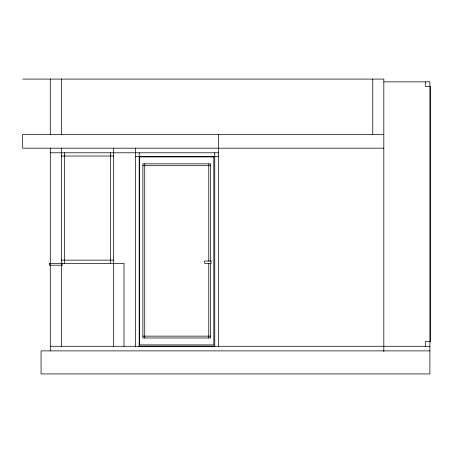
<?xml version="1.0" encoding="UTF-8"?>
<svg xmlns="http://www.w3.org/2000/svg" width="453" height="453" viewBox="0 0 453 453"><rect width="100%" height="100%" fill="white"/><g stroke="black" fill="none" stroke-linecap="round" stroke-linejoin="round"><path stroke-width="0.68" d="M22.65 79.082L383.821 79.082L383.821 351.539M383.821 81.846L429.891 81.846L429.891 373.918L41.076 373.918L41.076 350.882L429.891 350.882M429.891 86.455L425.282 86.455L425.282 81.846M383.821 134.365L22.65 134.365L22.65 148.182L383.821 148.182M50.289 152.791L218.437 152.791M61.348 156.019L113.635 156.019M135.515 156.478L218.437 156.478M142.888 165.69L210.605 165.69M61.348 260.13L113.635 260.13M142.888 336.143L210.605 336.143M429.891 341.67L425.282 341.67L425.282 346.279M138.743 346.183L214.943 346.183M50.289 346.279L429.891 346.279M430.35 86.455L430.35 341.67M372.768 79.082L372.768 134.365M218.437 134.365L218.437 346.279M214.75 152.791L214.75 346.279M210.605 261.138L210.605 163.85L142.888 163.85L142.888 337.983L210.605 337.983L210.605 263.255M208.765 163.85L208.765 261.138M208.765 263.255L208.765 337.983M144.728 163.85L144.728 337.983M139.201 152.791L139.201 346.279M135.515 148.182L135.515 346.279M123.997 346.279L123.997 263.352L49.371 263.352L49.371 265.198L62.271 265.198L62.271 263.352M113.68 148.182L113.68 346.279M110.407 152.791L110.407 263.352M64.569 152.791L64.569 263.352M61.348 79.082L61.348 134.365M61.348 148.182L61.348 346.279M50.289 79.082L50.272 134.365M50.289 148.182L50.289 350.882M213.833 156.936L139.66 156.936L139.66 344.892L213.833 344.892L213.833 156.936M211.07 261.053L204.62 261.053L204.62 263.352L211.07 263.352L211.07 261.053"/></g></svg>
